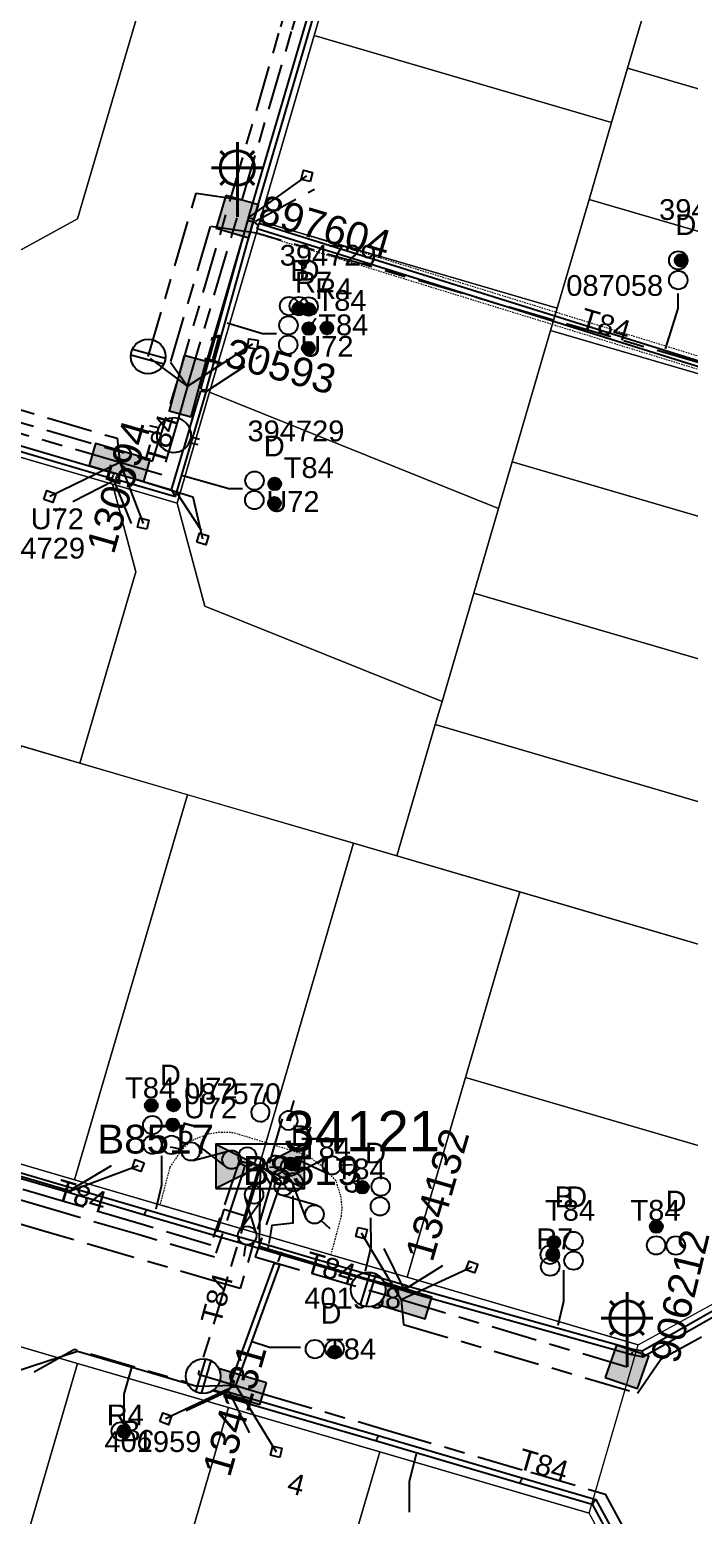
# Model space of a CAD drawing. Header units: metres. Extents: x 302050 to 303650, y 6239465 to 6240758.
# Drawn here: x 302269.6 to 302326.7, y 6239969.4 to 6240098.1 of the extents above; entities that cross this region are included whole.
import ezdxf
from ezdxf.enums import TextEntityAlignment as Align

# ---------------------------------------------------------------- set-up
doc = ezdxf.new("R2010")
doc.units = ezdxf.units.M
for name, pattern in [('Cable Exist UG', [8.2, 4, -1.2, 1.8, -1.2]), ('HIDDEN', [0.375, 0.25, -0.125]), ('HIDDEN2', [0.1875, 0.125, -0.0625])]:
    doc.linetypes.add(name, pattern=pattern)
doc.layers.get('0').update_dxf_attribs({"color": 6})
for name, color, linetype, lineweight in [('Cadastre Land Parcels_SP_EXT', 9, 'Continuous', 5), ('Cadastre Other Property_SP_EXT', 9, 'HIDDEN', 5), ('Cadastre Roads_SP_EXT', 9, 'Continuous', 5)]:
    doc.layers.add(name, color=color, linetype=linetype, lineweight=lineweight)
for name, color, linetype in [('Duct_SP_EXT', 7, 'Continuous'), ('Equip_HV_EXT', 7, 'Continuous'), ('Equip_LV_EXT', 7, 'Continuous'), ('Equip_SP_SL_EXT', 7, 'Continuous'), ('Mains_HV_EXT', 7, 'Continuous'), ('Mains_LV_EXT', 7, 'Continuous'), ('Mains_LV_SL_EXT', 7, 'Continuous'), ('Services_SP_EXT', 7, 'Continuous'), ('Sub_SP_EXT', 7, 'Continuous'), ('SupportsUG_SP_LV_EXT', 7, 'Continuous'), ('SupportsUG_SP_LV_SL_EXT', 7, 'Continuous'), ('Trench_SP_EXT', 7, 'Continuous')]:
    doc.layers.add(name, color=color, linetype=linetype)
doc.styles.add('COLUMN_LABEL', font='arial.ttf')
doc.styles.add('iecARIAL', font='arial.ttf', dxfattribs={"height": 2})
doc.styles.add('POLE_LABEL', font='arial.ttf')
doc.styles.get("Standard").update_dxf_attribs({"font": 'arial.ttf'})
doc.styles.add('SWITCH_LABEL', font='arial.ttf', dxfattribs={"height": 2.5})
doc.linetypes.add('Cable E UG', pattern='A,6,-0.5,["E",Standard,S=1.7,R=0,X=0.5,Y=-1],-2.9', length=9.4)

# ---------------------------------------------------------------- blocks, each defined once
blk = doc.blocks.new('SUB_PADMOUNT_EXT')
for points in [[(0, 0), (-3.84, 1.92), (-3.84, -1.92)], [(0, 0), (3.84, 1.92), (3.84, -1.92)]]:
    blk.add_hatch(color=256).paths.add_polyline_path(points)
for p, q in [((3.84, 1.92), (-3.84, -1.92)), ((-3.84, 1.92), (3.84, -1.92))]:
    blk.add_line(p, q)
blk.add_lwpolyline([(-3.84, -1.92), (3.84, -1.92), (3.84, 1.92), (-3.84, 1.92)], close=True)
for tag, height, flags, p in [('ASSET_NUM', 3.5, 8, (2, 2)), ('STREET_CODE', 0.2, 9, (1.5, 0)), ('CONSTRUCTED_VOLTAGE', 0.2, 9, (1.5, -0.2)), ('OPERATING_VOLTAGE', 0.2, 9, (1.5, -0.6)), ('ORIENTATION', 0.2, 9, (1.5, -0.8)), ('OWNED_BY', 0.2, 9, (1.5, -1)), ('OPERATED_BY', 0.2, 9, (1.5, -1.2)), ('NO_PHASES', 0.2, 9, (1.5, -0.4)), ('SECONDARY_VOLTAGE', 0.2, 9, (1.5, -1.6)), ('STATE', 0.2, 9, (1.5, -1.8)), ('SUBSTATION_TYPE', 0.2, 9, (1.5, -2.2)), ('MAINTAINED_BY', 0.2, 9, (1.5, -1.4)), ('PARENT', 0.2, 9, (1.5, -2)), ('USAGE', 0.2, 9, (1.5, -2.4)), ('LEGEND', 0.2, 9, (1.5, -2.6)), ('STREETNAME', 0.2, 9, (1.5, -3)), ('SUBURB', 0.2, 9, (1.5, -3.2)), ('Z', 0.2, 1, (1.5, -3.6)), ('LOCATION', 0.2, 9, (1.5, -2.8)), ('NOTES', 0.2, 9, (1.5, -3.4))]:
    blk.add_attdef(tag, text='', height=height, dxfattribs=dict(flags=flags)).set_placement(p, align=Align.MIDDLE_LEFT)
blk = doc.blocks.new('COLUMN_EXT')
blk.add_hatch(color=256).paths.add_polyline_path([(-1.49, 1.48), (-1.49, -1.49), (1.48, -1.49), (1.48, 1.48)])
blk.add_lwpolyline([(-1.49, -1.49), (1.48, -1.49), (1.48, 1.48), (-1.49, 1.48)], close=True)
for tag, height, style, flags, p in [('ASSET_NUM', 2.5, 'COLUMN_LABEL', 8, (2, 2)), ('STRUCTURE_PLANT_NUMBER', 0.2, 'POLE_LABEL', 9, (1.81, 0.03)), ('STREET_CODE', 0.2, 'COLUMN_LABEL', 9, (1.81, -0.2))]:
    blk.add_attdef(tag, text='', height=height, dxfattribs=dict(style=style, flags=flags)).set_placement(p, align=Align.MIDDLE_LEFT)
at = {"flags": 9}
for tag, p in [('COLUMN_TYPE', (1.81, -0.4)), ('OWNED_BY', (1.81, -0.6)), ('STATE', (1.81, -0.8)), ('USAGE', (1.81, -1)), ('LEGEND', (1.81, -1.2)), ('STREETNAME', (1.81, -1.6)), ('SUBURB', (1.81, -1.8)), ('LOCATION', (1.81, -1.4)), ('NOTES', (1.81, -2))]:
    blk.add_attdef(tag, text='', height=0.2, dxfattribs=at).set_placement(p, align=Align.MIDDLE_LEFT)
at = {"flags": 1}
blk.add_attdef('Z', (1.81, -2.35), '', height=0.2, dxfattribs=at)
blk = doc.blocks.new('PILLAR_EXT')
blk.add_hatch(color=256).paths.add_polyline_path([(-2.475, 0.99), (-2.475, -0.99), (2.475, -0.99), (2.475, 0.99)])
blk.add_lwpolyline([(-2.475, -0.99), (2.475, -0.99), (2.475, 0.99), (-2.475, 0.99)], close=True)
at = {"style": 'iecARIAL', "flags": 8}
blk.add_attdef('ASSET_NUM', (1.5, 3.5), '', height=2.5, dxfattribs=at)
for tag, p, flags in [('OWNED_BY', (0, -0.2), 9), ('STATE', (0, -0.4), 9), ('SUPPORT_TYPE', (0, -0.6), 9), ('USAGE', (0, -0.8), 9), ('LEGEND', (0, -1), 9), ('LOCATION', (0, -1.2), 9), ('NOTES', (0, -1.4), 9), ('STREETNAME', (0, -1.8), 9), ('SUBURB', (0, -2), 1), ('PARENT', (0, -1.6), 9)]:
    blk.add_attdef(tag, p, '', height=0.2, dxfattribs=dict(flags=flags))
blk = doc.blocks.new('DUCT_EXT')
blk.add_circle((0, 0.8), 0.8)
at = {"flags": 1}
blk.add_attdef('Z', (0, 0), '', height=0.2, dxfattribs=at)
at = {"flags": 9}
for tag, p in [('DUCT_CODE', (0, 0)), ('XSECT_TYPE', (0, -0.2)), ('STATE', (0, -0.6)), ('FB_REFERENCE', (0, -0.4)), ('NOTES', (0, -0.8))]:
    blk.add_attdef(tag, text='', height=0.2, dxfattribs=at).set_placement(p, align=Align.MIDDLE_LEFT)
blk = doc.blocks.new('SL_LANTERN_EXT')
at = {"lineweight": 40}
for p, q in [((0, 1.97), (0, 6.47)), ((-1.46, 5.68), (-1.06, 5.28)), ((1.46, 5.68), (1.06, 5.28)), ((-2.25, 4.22), (2.25, 4.22)), ((-1.46, 2.76), (-1.06, 3.16)), ((0, 0), (0, 2.72)), ((1.46, 2.76), (1.06, 3.16))]:
    blk.add_line(p, q, dxfattribs=at)
blk.add_circle((0, 4.22), 1.5, dxfattribs=at)
at = {"style": 'iecARIAL', "flags": 9}
blk.add_attdef('ASSET_NUM', (1.5, 1.5), '', height=2.5, dxfattribs=at)
for tag, p, height, flags in [('CONSTRUCTED_VOLTAGE', (0.98, -0.65), 0.2, 9), ('CONTROL_TYPE', (0.98, -0.85), 0.2, 9), ('LANTERN_PURPOSE', (0.98, -1.05), 0.2, 9), ('LANTERN_TYPE', (0.98, -1.25), 0.2, 9), ('NO_PHASES', (0.98, -1.45), 0.2, 9), ('LNUMBER', (2.18, -3.25), 2.5, 8), ('OPERATING_VOLTAGE', (0.98, -1.65), 0.2, 9), ('ORIENTATION', (0.98, -1.85), 0.2, 9), ('OWNED_BY', (0.98, -2.05), 0.2, 9), ('STATE', (0.98, -2.25), 0.2, 9), ('USAGE', (0.98, -2.45), 0.2, 9), ('CEXIST', (0.98, -2.65), 0.2, 9), ('CNEW', (0.98, -2.85), 0.2, 9), ('CNUMBER', (0.98, -3.05), 0.2, 9), ('CREMOVE', (0.98, -3.25), 0.2, 9), ('CREPLACE', (0.98, -3.45), 0.2, 9), ('LKINGHEIGHT', (0.98, -3.65), 0.2, 9), ('LBRACKET', (0.98, -3.85), 0.2, 9), ('LBRACKETVOCAB', (0.98, -4.05), 0.2, 9), ('LCATEGORY', (0.98, -4.25), 0.2, 9), ('LCHARGE1', (0.98, -4.45), 0.2, 9), ('LCHARGE1PERCENT', (0.98, -4.65), 0.2, 9), ('LCHARGE2', (0.98, -4.85), 0.2, 9), ('LCHARGE2PERCENT', (0.98, -5.05), 0.2, 9), ('LCHARGE3', (0.98, -5.25), 0.2, 9), ('LCHARGE3PERCENT', (0.98, -5.45), 0.2, 9), ('LEXIST', (0.98, -5.65), 0.2, 9), ('LLAMP', (0.98, -5.85), 0.2, 9), ('LLAMPVOCAB', (0.98, -6.05), 0.2, 9), ('LMAST', (0.98, -6.25), 0.2, 9), ('LMASTVOCAB', (0.98, -6.45), 0.2, 9), ('LNEW', (0.98, -6.65), 0.2, 9), ('LANTNUMBER', (0.98, -6.85), 0.2, 9), ('LOUTREACH', (0.98, -7.25), 0.2, 9), ('LOUTREACHVOCAB', (0.98, -7.45), 0.2, 9), ('LRATECODE', (0.98, -7.65), 0.2, 9), ('LREMOVE', (0.98, -7.85), 0.2, 9), ('LREPLACE', (0.98, -8.05), 0.2, 9), ('LTYPE', (0.98, -8.25), 0.2, 9), ('LTYPEVOCAB', (0.98, -8.45), 0.2, 9), ('LEGEND', (0.98, -8.65), 0.2, 9), ('LOCATION', (0.98, -8.85), 0.2, 9), ('NOTES', (0.98, -9.05), 0.2, 9), ('STREETNAME', (0.98, -9.25), 0.2, 9), ('SUBURB', (0.98, -9.45), 0.2, 1)]:
    blk.add_attdef(tag, p, '', height=height, dxfattribs=dict(flags=flags))
blk = doc.blocks.new('CCP_EXT')
at = {"flags": 9}
for tag, p in [('STATE', (0, -1.8)), ('LEGEND', (0, -1.4)), ('LIFE_SUPPORT', (0, -1.6)), ('NOTES', (0, -2))]:
    blk.add_attdef(tag, text='', height=0.2, dxfattribs=at).set_placement(p, align=Align.MIDDLE_LEFT)
blk.add_wipeout([(0, 0.57), (0.57, 0), (0, -0.57), (-0.57, 0)])
blk.add_lwpolyline([(-0.57, 0), (0, 0.57), (0.57, 0), (0, -0.57), (-0.57, 0)])
at = {"flags": 1}
blk.add_attdef('Z', (0, 0), '', height=0.2, dxfattribs=at)
at = {"flags": 9}
for tag, p in [('CCP_TYPE', (0, 0)), ('CONSTRUCTED_VOLTAGE', (0, -0.2)), ('OPERATING_VOLTAGE', (0, -0.6)), ('ORIENTATION', (0, -0.8)), ('OWNED_BY', (0, -1)), ('NO_PHASES', (0, -0.4)), ('USAGE', (0, -1.2))]:
    blk.add_attdef(tag, text='', height=0.2, dxfattribs=at).set_placement(p, align=Align.MIDDLE_LEFT)
blk = doc.blocks.new('LV_UG_LINKS_CLOSED_EXT')
blk.add_wipeout([(-1.06, 1.06), (-1.18, 0.92), (-1.29, 0.76), (-1.37, 0.59), (-1.43, 0.42), (-1.48, 0.23), (-1.49, 0.05), (-1.49, -0.14), (-1.46, -0.33), (-1.41, -0.51), (-1.33, -0.68), (-1.24, -0.84), (-1.12, -0.99), (-0.99, -1.12), (-0.84, -1.24), (-0.68, -1.33), (-0.51, -1.41), (-0.33, -1.46), (-0.14, -1.49), (0.05, -1.49), (0.23, -1.48), (0.42, -1.43), (0.59, -1.37), (0.76, -1.29), (0.92, -1.18), (1.06, -1.06), (1.18, -0.92), (1.29, -0.76), (1.37, -0.59), (1.43, -0.42), (1.48, -0.23), (1.49, -0.05), (1.49, 0.14), (1.46, 0.33), (1.41, 0.51), (1.33, 0.68), (1.24, 0.84), (1.12, 0.99), (0.99, 1.12), (0.84, 1.24), (0.68, 1.33), (0.51, 1.41), (0.33, 1.46), (0.14, 1.49), (-0.05, 1.49), (-0.23, 1.48), (-0.42, 1.43), (-0.59, 1.37), (-0.76, 1.29), (-0.92, 1.18)])
for p, q in [((-0.25, -1.48), (-0.25, 1.48)), ((0.25, -1.48), (0.25, 1.48))]:
    blk.add_line(p, q)
blk.add_circle((0, 0), 1.5)
at = {"flags": 9}
for tag, p in [('ACTUAL_STATUS', (0, 0)), ('CONSTRUCTED_VOLTAGE', (0, -0.2)), ('OPERATING_VOLTAGE', (0, -0.6)), ('ORIENTATION', (0, -0.8)), ('STATE', (0, -1)), ('SWITCH_TYPE', (0, -1.2)), ('NO_PHASES', (0, -0.4)), ('USAGE', (0, -1.4)), ('NOTES', (0, -1.6))]:
    blk.add_attdef(tag, text='', height=0.2, dxfattribs=at).set_placement(p, align=Align.MIDDLE_LEFT)
at = {"flags": 1}
blk.add_attdef('Z', (0, 0), '', height=0.2, dxfattribs=at)
blk = doc.blocks.new('LV_UG_LINKS_OPEN_EXT')
for p, q in [((-0.25, 1.47), (-0.25, 2.22)), ((0.25, 1.47), (0.25, 2.22)), ((-0.25, -1.47), (-0.25, -2.22)), ((0.25, -1.47), (0.25, -2.22))]:
    blk.add_line(p, q)
at = {"flags": 9}
for tag, p in [('ACTUAL_STATUS', (0, 0)), ('CONSTRUCTED_VOLTAGE', (0, -0.2)), ('OPERATING_VOLTAGE', (0, -0.6)), ('ORIENTATION', (0, -0.8)), ('STATE', (0, -1)), ('SWITCH_TYPE', (0, -1.2)), ('NO_PHASES', (0, -0.4)), ('USAGE', (0, -1.4)), ('NOTES', (0, -1.6))]:
    blk.add_attdef(tag, text='', height=0.2, dxfattribs=at).set_placement(p, align=Align.MIDDLE_LEFT)
at = {"flags": 1}
blk.add_attdef('Z', (0, 0), '', height=0.2, dxfattribs=at)
blk.add_wipeout([(-0.25, 1.47), (-0.43, 1.43), (-0.61, 1.36), (-0.77, 1.28), (-0.93, 1.17), (-1.07, 1.05), (-1.19, 0.9), (-1.29, 0.75), (-1.38, 0.58), (-1.44, 0.4), (-1.48, 0.22), (-1.49, 0.03), (-1.49, -0.16), (-1.45, -0.34), (-1.4, -0.52), (-1.32, -0.69), (-1.23, -0.85), (-1.11, -1), (-0.98, -1.13), (-0.83, -1.24), (-0.66, -1.34), (-0.49, -1.41), (-0.31, -1.46), (-0.13, -1.49), (0.06, -1.49), (0.25, -1.47), (0.43, -1.43), (0.61, -1.36), (0.77, -1.28), (0.93, -1.17), (1.07, -1.05), (1.19, -0.9), (1.29, -0.75), (1.38, -0.58), (1.44, -0.4), (1.48, -0.22), (1.49, -0.03), (1.49, 0.16), (1.45, 0.34), (1.4, 0.52), (1.32, 0.69), (1.23, 0.85), (1.11, 1), (0.98, 1.13), (0.83, 1.24), (0.66, 1.34), (0.49, 1.41), (0.31, 1.46), (0.13, 1.49), (-0.06, 1.49)])
blk.add_lwpolyline([(0, -1.49, 1), (0, 1.49, 1)], format="xyb", close=True)
blk = doc.blocks.new('LV_UG_DFUSE_CLOSED_EXT')
for points in [[(1, 0), (0, 0)], [(5.04, 0.73), (2.16, -0.72)], [(5.05, -0.71), (2.16, 0.72)], [(6.2, 0.01), (7.2, 0.01)]]:
    blk.add_lwpolyline(points)
for centre in [(1.8, 0), (5.4, 0.01)]:
    blk.add_circle(centre, 0.8)
at = {"flags": 9}
for tag, p in [('ACTUAL_STATUS', (0, 0)), ('CONSTRUCTED_VOLTAGE', (0, -0.2)), ('OPERATING_VOLTAGE', (0, -0.6)), ('ORIENTATION', (0, -0.8)), ('STATE', (0, -1)), ('SWITCH_TYPE', (0, -1.2)), ('NO_PHASES', (0, -0.4)), ('USAGE', (0, -1.4)), ('NOTES', (0, -1.6))]:
    blk.add_attdef(tag, text='', height=0.2, dxfattribs=at).set_placement(p, align=Align.MIDDLE_LEFT)
at = {"flags": 1}
blk.add_attdef('Z', (0, 0), '', height=0.2, dxfattribs=at)
blk = doc.blocks.new('SWG_HOLEC_SU_EXT')
blk.add_line((1.8, -2), (5.8, -2))
for points in [[(1, 0), (0, 0)], [(6.6, 0), (7.6, 0)]]:
    blk.add_lwpolyline(points)
for points in [[(1.8, -0.8, 1), (1.8, 0.8, 1)], [(5.8, -0.8, 1), (5.8, 0.8, 1)]]:
    blk.add_lwpolyline(points, format="xyb", close=True)
at = {"style": 'SWITCH_LABEL', "flags": 8}
blk.add_attdef('ASSET_NUM', text='', height=2.5, rotation=179.9544, dxfattribs=at).set_placement((-2.4, 0), align=Align.MIDDLE_LEFT)
at = {"flags": 1}
blk.add_attdef('Z', (0, 0), '', height=0.2, dxfattribs=at)
at = {"flags": 9}
for tag, p in [('ACTUAL_STATUS', (0, -0.4)), ('CONSTRUCTED_VOLTAGE', (0, -0.6)), ('OPERATING_VOLTAGE', (0, -1)), ('ORIENTATION', (0, -1.2)), ('NO_PHASES', (0, -0.8)), ('OWNED_BY', (0, -1.4)), ('STATE', (0, -1.8)), ('SWITCH_TYPE', (0, -2)), ('STREETNAME', (0, -2.6)), ('PARENT', (0, -1.6)), ('USAGE', (0, -2.2)), ('LOCATION', (0, -2.4)), ('SUBURB', (0, -2.8)), ('NOTES', (0, -3))]:
    blk.add_attdef(tag, text='', height=0.2, dxfattribs=at).set_placement(p, align=Align.MIDDLE_LEFT)
at = {"style": 'SWITCH_LABEL', "flags": 9}
blk.add_attdef('STREET_CODE', text='', height=0.2, dxfattribs=at).set_placement((0, -0.2), align=Align.MIDDLE_LEFT)
blk = doc.blocks.new('CABLE_LARGE_EXT')
h = blk.add_hatch(color=256)
edge = h.paths.add_edge_path()
edge.add_arc((0, 0.55), 0.55, 0, 360)
blk.add_circle((0, 0.55), 0.55)
at = {"flags": 1}
blk.add_attdef('Z', (0, 0), '', height=0.2, dxfattribs=at)
at = {"flags": 9}
for tag, p in [('COND_CODE', (0, 0)), ('STATE', (0, -0.4)), ('XSECT_SIZE', (0, -0.6)), ('FB_REFERENCE', (0, -0.2)), ('NOTES', (0, -0.8))]:
    blk.add_attdef(tag, text='', height=0.2, dxfattribs=at).set_placement(p, align=Align.MIDDLE_LEFT)

msp = doc.modelspace()

# ---------------------------------------------------------------- linework, layer by layer
at = {"layer": 'Cadastre Land Parcels_SP_EXT', "linetype": 'Continuous'}
for points in [[(302321.34, 6240094.75), (302324.67, 6240106.13), (302298.9, 6240113.67), (302294.19, 6240097.58), (302319.96, 6240090.04), (302321.34, 6240094.75)], [(302273.7, 6240081.68), (302280.41, 6240104.6), (302263.72, 6240109.49), (302255.33, 6240080.81), (302266.26, 6240077.61), (302273.7, 6240081.68)], [(302361.19, 6240095.44), (302330.35, 6240104.47), (302324.67, 6240106.13), (302321.34, 6240094.75), (302357.75, 6240084.1), (302361.19, 6240095.44)], [(302318.01, 6240083.37), (302319.96, 6240090.04), (302294.19, 6240097.58), (302289.48, 6240081.49), (302315.25, 6240073.95), (302318.01, 6240083.37)], [(302357.75, 6240084.1), (302321.34, 6240094.75), (302319.96, 6240090.04), (302318.01, 6240083.37), (302354.42, 6240072.72), (302357.75, 6240084.1)], [(302354.42, 6240072.72), (302318.01, 6240083.37), (302315.25, 6240073.95), (302314.67, 6240072), (302351.1, 6240061.34), (302354.42, 6240072.72)], [(302311.34, 6240060.62), (302314.67, 6240072), (302315.25, 6240073.95), (302289.48, 6240081.49), (302285.14, 6240066.66), (302310.17, 6240056.6), (302311.34, 6240060.62)], [(302351.1, 6240061.34), (302314.67, 6240072), (302311.34, 6240060.62), (302347.77, 6240049.96), (302351.1, 6240061.34)], [(302308.01, 6240049.24), (302310.17, 6240056.6), (302285.14, 6240066.66), (302282.33, 6240057.06), (302284.72, 6240048.13), (302305.27, 6240039.86), (302308.01, 6240049.24)], [(302278.75, 6240051.09), (302276.72, 6240058.7), (302262.09, 6240062.98), (302255.36, 6240039.95), (302273.9, 6240034.52), (302278.75, 6240051.09)], [(302347.77, 6240049.96), (302311.34, 6240060.62), (302310.17, 6240056.6), (302308.01, 6240049.24), (302344.45, 6240038.58), (302347.77, 6240049.96)], [(302304.68, 6240037.86), (302305.27, 6240039.86), (302284.72, 6240048.13), (302282.33, 6240057.06), (302276.72, 6240058.7), (302278.75, 6240051.09), (302273.9, 6240034.52), (302301.36, 6240026.48), (302304.68, 6240037.86)], [(302344.45, 6240038.58), (302308.01, 6240049.24), (302305.27, 6240039.86), (302304.68, 6240037.86), (302341.12, 6240027.2), (302344.45, 6240038.58)], [(302341.12, 6240027.2), (302304.68, 6240037.86), (302301.36, 6240026.48), (302337.79, 6240015.82), (302341.12, 6240027.2)], [(302283.21, 6240031.79), (302273.9, 6240034.52), (302268.81, 6240036.01), (302259.05, 6240002.63), (302273.45, 6239998.42), (302283.21, 6240031.79)], [(302297.6, 6240027.58), (302283.21, 6240031.79), (302273.45, 6239998.42), (302287.84, 6239994.21), (302297.6, 6240027.58)], [(302307.3, 6240007.3), (302312, 6240023.37), (302301.36, 6240026.48), (302297.6, 6240027.58), (302287.84, 6239994.21), (302302.24, 6239989.99), (302307.3, 6240007.3)], [(302337.79, 6240015.82), (302312, 6240023.37), (302307.3, 6240007.3), (302333.09, 6239999.75), (302337.79, 6240015.82)], [(302329.71, 6239988.2), (302333.09, 6239999.75), (302307.3, 6240007.3), (302302.24, 6239989.99), (302322.27, 6239984.13), (302329.71, 6239988.2)], [(302273.69, 6239982.52), (302260.61, 6239986.35), (302251.34, 6239954.65), (302264.43, 6239950.83), (302273.69, 6239982.52)], [(302286.78, 6239978.69), (302273.69, 6239982.52), (302264.43, 6239950.83), (302277.51, 6239947), (302286.78, 6239978.69)], [(302294.59, 6239956.82), (302299.87, 6239974.86), (302286.78, 6239978.69), (302277.51, 6239947), (302290.6, 6239943.17), (302294.59, 6239956.82)], [(302322.08, 6239962.1), (302318.01, 6239969.55), (302299.87, 6239974.86), (302294.59, 6239956.82), (302318.49, 6239949.82), (302322.08, 6239962.1)]]:
    msp.add_lwpolyline(points, close=True, dxfattribs=at)
at = {"layer": 'Cadastre Other Property_SP_EXT', "linetype": 'HIDDEN2'}
msp.add_lwpolyline([(302295.65, 6239991.93), (302296.55, 6239995.27), (302296.63, 6239995.99), (302296.5, 6239997.06), (302296.07, 6239998.35), (302295.13, 6239999.38), (302293.63, 6240000.53), (302287.17, 6240002.5), (302286.01, 6240002.54), (302284.99, 6240002.37), (302283.57, 6240001.82), (302282.63, 6240000.92), (302281.69, 6239999.5), (302280.83, 6239996.29), (302295.65, 6239991.93)], close=True, dxfattribs=at)
at = {"layer": 'Cadastre Roads_SP_EXT', "linetype": 'Continuous'}
msp.add_lwpolyline([(302280.41, 6240104.6), (302273.7, 6240081.68), (302266.26, 6240077.61)], dxfattribs=at)
at = {"layer": 'Duct_SP_EXT'}
for p, q in [((302288.46, 6240081.55), (302288.69, 6240081.48)), ((302288.52, 6240081.78), (302288.75, 6240081.71)), ((302288.92, 6240081.42), (302288.69, 6240081.48)), ((302288.98, 6240081.64), (302288.75, 6240081.71)), ((302289.25, 6240080.81), (302289.32, 6240081.04)), ((302289.39, 6240081.27), (302289.32, 6240081.04)), ((302284.37, 6240066.93), (302284.6, 6240066.87)), ((302284.39, 6240066.79), (302284.62, 6240066.72)), ((302284.83, 6240066.8), (302284.6, 6240066.87)), ((302284.85, 6240066.66), (302284.62, 6240066.72)), ((302262.35, 6240063.41), (302276.71, 6240059.19)), ((302262.48, 6240063.87), (302276.84, 6240059.65)), ((302276.71, 6240059.19), (302276.78, 6240059.42)), ((302276.84, 6240059.65), (302276.78, 6240059.42)), ((302277.03, 6240059.14), (302277.1, 6240059.37)), ((302277.03, 6240059.14), (302282.17, 6240057.62)), ((302277.17, 6240059.6), (302277.1, 6240059.37)), ((302277.17, 6240059.6), (302281.84, 6240058.21)), ((302281.84, 6240058.21), (302282, 6240057.91)), ((302282.17, 6240057.62), (302282, 6240057.91)), ((302265.35, 6240000.04), (302273.22, 6239997.74)), ((302265.21, 6239999.58), (302273.09, 6239997.28)), ((302273.09, 6239997.28), (302273.16, 6239997.51)), ((302273.09, 6239997.28), (302273.16, 6239997.51)), ((302273.09, 6239997.28), (302279.51, 6239995.4)), ((302273.22, 6239997.74), (302273.16, 6239997.51)), ((302273.22, 6239997.74), (302273.16, 6239997.51)), ((302273.22, 6239997.74), (302279.64, 6239995.86)), ((302279.51, 6239995.4), (302279.58, 6239995.63)), ((302279.51, 6239995.4), (302287.6, 6239993.03)), ((302279.64, 6239995.86), (302279.58, 6239995.63)), ((302279.64, 6239995.86), (302287.73, 6239993.49)), ((302287.73, 6239993.49), (302287.67, 6239993.26)), ((302287.73, 6239993.49), (302290.26, 6239992.75)), ((302287.6, 6239993.03), (302287.67, 6239993.26)), ((302287.6, 6239993.03), (302290.12, 6239992.29)), ((302290.12, 6239992.29), (302290.19, 6239992.52)), ((302290.12, 6239992.29), (302290.19, 6239992.52)), ((302290.12, 6239992.29), (302294.24, 6239991.08)), ((302290.26, 6239992.75), (302290.19, 6239992.52)), ((302290.26, 6239992.75), (302290.19, 6239992.52)), ((302290.26, 6239992.75), (302294.37, 6239991.54)), ((302291.19, 6239991.06), (302287.32, 6239980.43)), ((302290.74, 6239991.22), (302290.96, 6239991.14)), ((302291.19, 6239991.06), (302290.96, 6239991.14)), ((302294.24, 6239991.08), (302294.31, 6239991.31)), ((302294.37, 6239991.54), (302294.31, 6239991.31)), ((302301.98, 6239988.82), (302302.05, 6239989.05)), ((302301.98, 6239988.82), (302302.22, 6239988.75)), ((302302.12, 6239989.28), (302302.05, 6239989.05)), ((302302.12, 6239989.28), (302302.35, 6239989.21)), ((302302.22, 6239988.75), (302302.29, 6239988.98)), ((302302.22, 6239988.75), (302302.29, 6239988.98)), ((302302.22, 6239988.75), (302321.7, 6239983.28)), ((302302.35, 6239989.21), (302302.29, 6239988.98)), ((302302.35, 6239989.21), (302302.29, 6239988.98)), ((302302.35, 6239989.21), (302321.83, 6239983.74)), ((302322.59, 6239983.6), (302330.43, 6239988.05)), ((302322.67, 6239983.09), (302330.67, 6239987.64)), ((302321.7, 6239983.28), (302321.77, 6239983.51)), ((302321.72, 6239983.28), (302321.77, 6239983.51)), ((302321.72, 6239983.28), (302322.67, 6239983.09)), ((302321.81, 6239983.75), (302321.77, 6239983.51)), ((302321.83, 6239983.74), (302321.77, 6239983.51)), ((302321.81, 6239983.75), (302322.59, 6239983.6)), ((302322.59, 6239983.6), (302322.63, 6239983.34)), ((302322.67, 6239983.09), (302322.63, 6239983.34)), ((302299.59, 6239975.8), (302299.66, 6239976.03)), ((302299.59, 6239975.8), (302312.04, 6239972.15)), ((302299.73, 6239976.26), (302299.66, 6239976.03)), ((302299.73, 6239976.26), (302312.18, 6239972.61)), ((302312.04, 6239972.15), (302312.11, 6239972.38)), ((302312.04, 6239972.15), (302318.27, 6239970.31)), ((302312.18, 6239972.61), (302312.11, 6239972.38)), ((302312.18, 6239972.61), (302318.59, 6239970.72)), ((302318.27, 6239970.31), (302318.43, 6239970.51)), ((302318.27, 6239970.31), (302322.44, 6239962.63)), ((302318.59, 6239970.72), (302318.43, 6239970.51)), ((302318.59, 6239970.72), (302322.92, 6239962.75))]:
    msp.add_line(p, q, dxfattribs=at)
for points in [[(302325.69, 6240075.22), (302325.69, 6240073.91), (302324.59, 6240070.41)], [(302290.93, 6240071.73), (302289.73, 6240071.73), (302286.66, 6240072.63)], [(302294.34, 6240073.06), (302294, 6240072.55)], [(302287.99, 6240058.28), (302286.79, 6240058.28), (302282.81, 6240059.42)], [(302280.96, 6240000.5), (302280.98, 6239997.97), (302280.48, 6239995.87)], [(302292.36, 6239997.03), (302292.36, 6239994.66), (302290.54, 6239994.47), (302290.26, 6239992.91)], [(302299.08, 6239995.13), (302299.1, 6239992.6), (302298.61, 6239990.5)], [(302315.79, 6239990.59), (302315.79, 6239987.89), (302315.29, 6239985.79)], [(302293.02, 6239983.9), (302290.34, 6239983.9), (302288.82, 6239984.39)], [(302277.73, 6239977.41), (302277.73, 6239979.84), (302278.4, 6239982.15)], [(302302.44, 6239969.64), (302302.44, 6239972.31), (302303.07, 6239974.69)]]:
    msp.add_lwpolyline(points, dxfattribs=at)
at = {"layer": 'Mains_LV_SL_EXT', "linetype": 'Cable Exist UG'}
for points in [[(302277.35, 6240060.57), (302262.65, 6240064.85)], [(302301.74, 6239988.04), (302321.29, 6239982.22)]]:
    msp.add_lwpolyline(points, dxfattribs=at)
at = {"layer": 'Trench_SP_EXT', "linetype": 'Cable Exist UG'}
for points in [[(302289.38, 6240081.1), (302288.98, 6240081.46)], [(302273.21, 6239997.62), (302277.13, 6239999.94)], [(302288.16, 6239995.31), (302286.38, 6239995.86), (302285.76, 6239993.92)], [(302291.07, 6239991.31), (302291.38, 6239992.17)], [(302302.03, 6239988.9), (302300.02, 6239992.93)], [(302301.95, 6239988.9), (302305.79, 6239991.28)], [(302286.52, 6239979.88), (302273.43, 6239983.71), (302269.61, 6239981.58)], [(302287.16, 6239980.69), (302286.73, 6239980.09)], [(302286.81, 6239980.09), (302288.74, 6239976.17)]]:
    msp.add_lwpolyline(points, dxfattribs=at)

# ---------------------------------------------------------------- block references
at = {"layer": 'Duct_SP_EXT'}
for name, p, rotation in [('DUCT_EXT', (302326.53, 6240078.08), 89.92000011622959), ('CABLE_LARGE_EXT', (302326.53, 6240078.08), 90.0000000000002), ('DUCT_EXT', (302326.53, 6240076.37), 89.92000011622959), ('CABLE_LARGE_EXT', (302280.64, 6240004.86), 89.88756997851699), ('CABLE_LARGE_EXT', (302282.56, 6240004.89), 89.88756997851699), ('DUCT_EXT', (302280.98, 6240003.16), 89.92919193085177), ('CABLE_LARGE_EXT', (302282.5, 6240003.19), 89.88756997851699), ('DUCT_EXT', (302280.98, 6240001.46), 89.92919193085177), ('DUCT_EXT', (302282.64, 6240001.45), 89.92919193085177), ('CABLE_LARGE_EXT', (302292.82, 6239999.75), 86.54566883799055), ('DUCT_EXT', (302293.2, 6239998.17), 86.57841542616907), ('DUCT_EXT', (302300.76, 6239997.84), 89.92919193085177), ('CABLE_LARGE_EXT', (302298.92, 6239997.78), 89.88756997851699), ('DUCT_EXT', (302300.69, 6239996.12), 89.92919193085177), ('CABLE_LARGE_EXT', (302323.83, 6239993.82), 0.1706994864804443), ('CABLE_LARGE_EXT', (302315.51, 6239993), 89.88756997851699), ('DUCT_EXT', (302317.45, 6239993.12), 89.92919193085177), ('DUCT_EXT', (302323.81, 6239991.94), 0.2123217188264166), ('DUCT_EXT', (302325.52, 6239991.93), 0.2123217188264166), ('DUCT_EXT', (302315.41, 6239991.93), 90.20609903426525), ('CABLE_LARGE_EXT', (302315.41, 6239991.93), 90.34515112356576), ('DUCT_EXT', (302317.46, 6239991.42), 89.92919193085177), ('DUCT_EXT', (302315.44, 6239990.91), 90.20609903426525), ('DUCT_EXT', (302278.25, 6239976.61), 89.23948123024701), ('CABLE_LARGE_EXT', (302278.25, 6239976.61), 88.9087837613995)]:
    msp.add_blockref(name, p, dxfattribs=dict(at, rotation=rotation))
for name, p in [('DUCT_EXT', (302292.02, 6240073.32)), ('DUCT_EXT', (302292.87, 6240073.32)), ('CABLE_LARGE_EXT', (302292.86, 6240073.35)), ('DUCT_EXT', (302293.71, 6240073.29)), ('DUCT_EXT', (302291.97, 6240071.65)), ('CABLE_LARGE_EXT', (302293.72, 6240073.3)), ('CABLE_LARGE_EXT', (302293.72, 6240071.62)), ('CABLE_LARGE_EXT', (302295.3, 6240071.68)), ('DUCT_EXT', (302291.95, 6240069.97)), ('CABLE_LARGE_EXT', (302293.69, 6240069.94)), ('DUCT_EXT', (302289.03, 6240058.2)), ('CABLE_LARGE_EXT', (302290.78, 6240058.17)), ('DUCT_EXT', (302289.01, 6240056.52)), ('CABLE_LARGE_EXT', (302290.75, 6240056.49)), ('DUCT_EXT', (302294.26, 6239982.95)), ('DUCT_EXT', (302295.96, 6239982.96)), ('CABLE_LARGE_EXT', (302295.96, 6239982.96))]:
    msp.add_blockref(name, p, dxfattribs=at)
at = {"layer": 'Equip_HV_EXT'}
ref = msp.add_blockref('SWG_HOLEC_SU_EXT', (302290.4, 6239997.98), dxfattribs=dict(at, rotation=74.29140787234068))
ref.add_attrib('ASSET_NUM', 'B8519', dxfattribs={"layer": '0', "height": 2.5, "style": 'SWITCH_LABEL'}).set_placement((302288, 6239999.23), align=Align.MIDDLE_LEFT)
at = {"layer": 'Equip_LV_EXT'}
for p, rotation in [((302288.8, 6239999.8), 168.3106308718597), ((302290.32, 6239999.5), 1.796143006615267), ((302289.29, 6239998.92), 260.3361905135192), ((302290.24, 6239999.08), 317.4146566772647)]:
    msp.add_blockref('LV_UG_DFUSE_CLOSED_EXT', p, dxfattribs=dict(at, rotation=rotation))
at = {"layer": 'Equip_SP_SL_EXT'}
for p in [(302287.54, 6240081.87), (302321.29, 6239982.22)]:
    msp.add_blockref('SL_LANTERN_EXT', p, dxfattribs=at)
at = {"layer": 'Sub_SP_EXT'}
ref = msp.add_blockref('SUB_PADMOUNT_EXT', (302289.52, 6239999.59), dxfattribs=at)
ref.add_attrib('ASSET_NUM', '34121', dxfattribs={"layer": '0', "height": 3.5}).set_placement((302291.52, 6239999.84), align=Align.BOTTOM_LEFT)
at = {"layer": 'SupportsUG_SP_LV_EXT'}
ref = msp.add_blockref('PILLAR_EXT', (302283.23, 6240067.19), dxfattribs=dict(at, rotation=254.8478563702058))
ref.add_attrib('ASSET_NUM', '130593', dxfattribs={"layer": '0', "height": 2.5, "rotation": 344.8479, "style": 'iecARIAL'}).set_placement((302284.73, 6240070.69), align=Align.MIDDLE_LEFT)
ref = msp.add_blockref('PILLAR_EXT', (302277.35, 6240060.57), dxfattribs=dict(at, rotation=163.9653894536694))
ref.add_attrib('ASSET_NUM', '130594', dxfattribs={"layer": '0', "height": 2.5, "rotation": 73.9654, "style": 'iecARIAL'}).set_placement((302278.85, 6240064.07), align=Align.MIDDLE_RIGHT)
ref = msp.add_blockref('PILLAR_EXT', (302301.74, 6239988.04), dxfattribs=dict(at, rotation=342.915229214753))
ref.add_attrib('ASSET_NUM', '134132', dxfattribs={"layer": '0', "height": 2.5, "rotation": 73.9287, "style": 'iecARIAL'}).set_placement((302303.24, 6239991.54), align=Align.MIDDLE_LEFT)
ref = msp.add_blockref('PILLAR_EXT', (302287.41, 6239980.6), dxfattribs=dict(at, rotation=163.3801723780225))
ref.add_attrib('ASSET_NUM', '134131', dxfattribs={"layer": '0', "height": 2.5, "rotation": 73.9429, "style": 'iecARIAL'}).set_placement((302288.91, 6239984.1), align=Align.MIDDLE_RIGHT)
at = {"layer": 'SupportsUG_SP_LV_SL_EXT'}
ref = msp.add_blockref('COLUMN_EXT', (302287.54, 6240081.87), dxfattribs=dict(at, rotation=253.6541914635726))
ref.add_attrib('ASSET_NUM', '897604', dxfattribs={"layer": '0', "height": 2.5, "rotation": 343.6542, "style": 'COLUMN_LABEL'}).set_placement((302289.54, 6240082.62), align=Align.MIDDLE_LEFT)
ref = msp.add_blockref('COLUMN_EXT', (302321.29, 6239982.22), dxfattribs=dict(at, rotation=340.8427589313727))
ref.add_attrib('ASSET_NUM', '906212', dxfattribs={"layer": '0', "height": 2.5, "rotation": 76.3434, "style": 'COLUMN_LABEL'}).set_placement((302323.29, 6239982.97), align=Align.TOP_LEFT)

# ---------------------------------------------------------------- texts
at = {"layer": 'Cadastre Land Parcels_SP_EXT'}
for s, rotation, p in [('5', 345.2702, (302282.23, 6240001.73)), ('3', 345.2741, (302296.63, 6239997.52)), ('6', 345.271, (302278.65, 6239975.18)), ('4', 345.2701, (302291.74, 6239971.35))]:
    msp.add_text(s, height=1.8, rotation=rotation, dxfattribs=at).set_placement(p)
at = {"layer": 'Cadastre Other Property_SP_EXT'}
for s, p in [('087058', (302316.03, 6240075.01)), ('087570', (302282.93, 6240004.98))]:
    msp.add_text(s, height=1.8, dxfattribs=at).set_placement(p)
at = {"layer": 'Duct_SP_EXT'}
for s, p in [('394728', (302324.07, 6240081.59)), ('D', (302325.48, 6240080.28)), ('394729', (302291.21, 6240077.63)), ('B', (302292.13, 6240076.31)), ('R7', (302292.54, 6240075.3)), ('D', (302292.85, 6240076.34)), ('R4', (302294.29, 6240074.73)), ('T84', (302294.39, 6240073.71)), ('T84', (302294.55, 6240071.6)), ('U72', (302292.99, 6240069.74)), ('394729', (302288.42, 6240062.41)), ('D', (302289.83, 6240061.1)), ('T84', (302291.56, 6240059.23)), ('U72', (302290.05, 6240056.29)), ('394729', (302265.96, 6240052.25)), ('D', (302280.83, 6240006.6)), ('T84', (302277.82, 6240005.49)), ('U72', (302282.94, 6240005.47)), ('U72', (302282.91, 6240003.75)), ('D', (302292.17, 6240001.35)), ('T84', (302293.05, 6240000.28)), ('D', (302298.6, 6239999.84)), ('T84', (302296.05, 6239998.47)), ('B', (302315.02, 6239996.05)), ('D', (302316.02, 6239996.05)), ('D', (302324.63, 6239995.68)), ('T84', (302314.19, 6239994.88)), ('T84', (302321.59, 6239994.88)), ('R7', (302313.42, 6239992.41)), ('401958', (302293.33, 6239987.27)), ('D', (302294.74, 6239985.96)), ('T84', (302295.22, 6239982.87)), ('R4', (302276.23, 6239977.15)), ('401959', (302276.03, 6239974.84)), ('B', (302277.5, 6239975.76))]:
    msp.add_text(s, height=1.8, dxfattribs=at).set_placement(p)
at = {"layer": 'Mains_LV_EXT'}
for rotation, p in [(343.6612, (302317.1, 6240072.26)), (343.6825, (302271.71, 6239996.79)), (74.9253, (302286.08, 6239985.8)), (343.6827, (302311.72, 6239973.45))]:
    msp.add_text('T84', height=1.8, rotation=rotation, dxfattribs=at).set_placement(p)

# ---------------------------------------------------------------- next in the draw order: block references
at = {"layer": 'Services_SP_EXT'}
for p, rotation in [((302293.55, 6240085.4), 121.0216718017827), ((302288.88, 6240070.84), 217.021671837127), ((302271.3, 6240057.62), 25.96538949025799), ((302279.39, 6240055.28), 121.9653892392191), ((302284.53, 6240053.95), 28.55962053060126), ((302278.95, 6239999.66), 205.5325345401884), ((302298.29, 6239993.81), 300.9152291327974), ((302307.85, 6239990.87), 204.9152293395404), ((302281.33, 6239977.72), 25.38017251171937), ((302290.91, 6239974.86), 121.3801723265628)]:
    msp.add_blockref('CCP_EXT', p, dxfattribs=dict(at, rotation=rotation))

# ---------------------------------------------------------------- next in the draw order: linework, layer by layer
at = {"layer": 'Cadastre Other Property_SP_EXT', "linetype": 'HIDDEN2'}
msp.add_lwpolyline([(302289.51, 6240081.5), (302289.2, 6240080.44), (302351.13, 6240061.36), (302351.43, 6240062.37), (302289.51, 6240081.5)], close=True, dxfattribs=at)
at = {"layer": 'Cadastre Roads_SP_EXT', "linetype": 'Continuous'}
for points in [[(302262.09, 6240062.98), (302276.72, 6240058.7), (302282.33, 6240057.06), (302285.14, 6240066.66), (302289.48, 6240081.49), (302289.48, 6240081.49), (302294.19, 6240097.58), (302298.9, 6240113.67)], [(302260.61, 6239986.35), (302273.69, 6239982.52), (302286.78, 6239978.69), (302299.87, 6239974.86), (302318.01, 6239969.55), (302322.27, 6239984.13), (302322.27, 6239984.13), (302302.24, 6239989.99), (302287.84, 6239994.21), (302273.45, 6239998.42), (302259.05, 6240002.63)]]:
    msp.add_lwpolyline(points, dxfattribs=at)
at = {"layer": 'Duct_SP_EXT'}
for p, q in [((302288.52, 6240081.78), (302297.95, 6240113.95)), ((302288.98, 6240081.64), (302298.41, 6240113.82)), ((302284.37, 6240066.93), (302288.46, 6240081.55)), ((302284.83, 6240066.8), (302288.92, 6240081.42)), ((302351.4, 6240061.89), (302289.39, 6240081.27)), ((302351.26, 6240061.43), (302289.25, 6240080.81))]:
    msp.add_line(p, q, dxfattribs=at)
at = {"layer": 'Mains_HV_EXT', "linetype": 'Cable Exist UG'}
for points in [[(302289.52, 6239999.59), (302290.4, 6239997.98), (302287.78, 6239989), (302287.78, 6239989), (302286.47, 6239989.39), (302278.38, 6239991.75), (302271.96, 6239993.63), (302264.08, 6239995.94), (302257.68, 6239997.86), (302250.2, 6240000.01), (302243.17, 6240002.06), (302235.68, 6240004.14), (302229.1, 6240005.85), (302222.12, 6240007.16), (302214.42, 6240008.47), (302202.13, 6240010.35), (302190.4, 6240012.25), (302188.38, 6240005.3), (302188.38, 6240005.3), (302178.76, 6239999.12), (302178.04, 6239996.67), (302165.22, 6239999.39), (302161.66, 6239987.04)], [(302289.58, 6239999.81), (302287.9, 6239998.7), (302285.57, 6239991.73), (302285.57, 6239991.73), (302278.95, 6239993.67), (302272.52, 6239995.55), (302264.65, 6239997.86)]]:
    msp.add_lwpolyline(points, dxfattribs=at)
at = {"layer": 'Mains_LV_EXT', "linetype": 'Cable Exist UG'}
for points in [[(302289.52, 6239999.59), (302287.7, 6240000.04), (302285.24, 6239992.77), (302285.24, 6239992.77), (302279.21, 6239994.59), (302272.79, 6239996.47), (302264.92, 6239998.78), (302258.5, 6240000.7)], [(302301.74, 6239988.04), (302301.93, 6239985.9), (302301.93, 6239985.9), (302322.19, 6239979.95), (302324.23, 6239982.89), (302324.23, 6239982.89), (302331.42, 6239986.83), (302334.55, 6239997.65), (302343.4, 6239991.99), (302344.81, 6239992.28)], [(302287.41, 6239980.6), (302290.14, 6239979.77), (302290.14, 6239979.77), (302300.5, 6239976.74), (302312.95, 6239973.09), (302319.39, 6239971.19), (302322.81, 6239964.85), (302326.36, 6239962.38), (302326.36, 6239962.38), (302322.76, 6239950.15), (302320.38, 6239949.1)]]:
    msp.add_lwpolyline(points, dxfattribs=at)
at = {"layer": 'Mains_LV_SL_EXT', "linetype": 'Cable Exist UG'}
msp.add_lwpolyline([(302283.23, 6240067.19), (302287.54, 6240081.87)], dxfattribs=at)
at = {"layer": 'Services_SP_EXT'}
for points in [[(302283.23, 6240067.19), (302284.52, 6240068.03), (302284.52, 6240068.03), (302288.55, 6240081.79), (302293.55, 6240085.4)], [(302283.23, 6240067.19), (302288.88, 6240070.84)], [(302277.35, 6240060.57), (302271.3, 6240057.62)], [(302258.63, 6240000.78), (302261.65, 6240000.85), (302261.65, 6240000.85), (302265.21, 6239999.78), (302273.09, 6239997.47), (302278.95, 6239999.66)], [(302301.74, 6239988.04), (302307.85, 6239990.87)], [(302287.41, 6239980.6), (302290.91, 6239974.86)]]:
    msp.add_lwpolyline(points, dxfattribs=at)
at = {"layer": 'Trench_SP_EXT', "linetype": 'Cable Exist UG'}
for points in [[(302289.1, 6240081.49), (302294.21, 6240084.25)], [(302284.84, 6240066.72), (302289.64, 6240069.88)], [(302276.85, 6240058.99), (302271.75, 6240056.35)], [(302276.85, 6240058.99), (302278.61, 6240054.65)], [(302282.22, 6240058.07), (302284.8, 6240054.13)], [(302286.73, 6239980.09), (302282.67, 6239978.2)]]:
    msp.add_lwpolyline(points, dxfattribs=at)

# ---------------------------------------------------------------- next in the draw order: block references
at = {"layer": 'Equip_HV_EXT'}
ref = msp.add_blockref('SWG_HOLEC_SU_EXT', (302287.9, 6239998.7), dxfattribs=dict(at, rotation=73.59593169872359))
ref.add_attrib('ASSET_NUM', 'B8517', dxfattribs={"layer": '0', "height": 2.5, "style": 'SWITCH_LABEL'}).set_placement((302285.51, 6239999.95), align=Align.BOTTOM_RIGHT)

# ---------------------------------------------------------------- next in the draw order: texts
at = {"layer": 'Duct_SP_EXT'}
msp.add_text('U72', height=1.8, dxfattribs=at).set_placement((302269.64, 6240054.79))

# ---------------------------------------------------------------- next in the draw order: block references
at = {"layer": 'Equip_LV_EXT'}
for name, p, rotation in [('LV_UG_LINKS_CLOSED_EXT', (302279.81, 6240069.75), 254.8478562736326), ('LV_UG_LINKS_OPEN_EXT', (302282.05, 6240062.94), 254.8478564023968), ('LV_UG_LINKS_CLOSED_EXT', (302298.88, 6239988.92), 342.915229214753), ('LV_UG_LINKS_CLOSED_EXT', (302284.59, 6239981.41), 163.3801723875617)]:
    msp.add_blockref(name, p, dxfattribs=dict(at, rotation=rotation))

# ---------------------------------------------------------------- next in the draw order: linework, layer by layer
at = {"layer": 'Duct_SP_EXT'}
for p, q in [((302281.84, 6240058.21), (302284.39, 6240066.79)), ((302282.17, 6240057.62), (302284.85, 6240066.66)), ((302290.74, 6239991.22), (302286.87, 6239980.59)), ((302294.24, 6239991.08), (302301.98, 6239988.82)), ((302294.37, 6239991.54), (302302.12, 6239989.28)), ((302286.87, 6239980.59), (302287.1, 6239980.51)), ((302287.32, 6239980.43), (302287.1, 6239980.51)), ((302286.39, 6239979.66), (302286.46, 6239979.89)), ((302286.39, 6239979.66), (302299.59, 6239975.8)), ((302286.52, 6239980.12), (302286.46, 6239979.89)), ((302286.52, 6239980.12), (302299.73, 6239976.26))]:
    msp.add_line(p, q, dxfattribs=at)
at = {"layer": 'Mains_HV_EXT', "linetype": 'Cable Exist UG'}
msp.add_lwpolyline([(302182.89, 6240059.7), (302184.07, 6240063.78), (302188.36, 6240078.54), (302201.04, 6240075.48), (302201.18, 6240075.84), (302201.18, 6240075.84), (302211.44, 6240081.16), (302227.01, 6240076.57), (302245.05, 6240071.08), (302263.17, 6240065.69), (302280.2, 6240060.68), (302282.29, 6240067.43), (302291.31, 6240098.32), (302296.04, 6240114.46), (302299.2, 6240125.21), (302302.11, 6240135.14), (302305.02, 6240145.07), (302307.93, 6240155), (302310.84, 6240164.94), (302311, 6240165.45), (302315.36, 6240164.25), (302316.52, 6240165.91)], dxfattribs=at)
at = {"layer": 'Mains_HV_EXT', "linetype": 'Cable E UG'}
for points in [[(302289.52, 6239999.59), (302289.43, 6239992.67), (302298.49, 6239989.94)], [(302298.49, 6239989.94), (302303.13, 6239988.65)]]:
    msp.add_lwpolyline(points, dxfattribs=at)
at = {"layer": 'Mains_LV_EXT', "linetype": 'Cable Exist UG'}
for points in [[(302283.23, 6240067.19), (302279.81, 6240069.75), (302279.81, 6240069.75), (302283.97, 6240083.91), (302287.96, 6240083.32), (302287.96, 6240083.32), (302292.28, 6240098.05), (302297, 6240114.17), (302300.16, 6240124.93)], [(302359.64, 6240083.37), (302358.83, 6240080.62), (302358.83, 6240080.62), (302353.58, 6240062.71), (302351.35, 6240062.22), (302351.35, 6240062.22), (302314.93, 6240072.9), (302289.2, 6240080.44), (302285.19, 6240081.03), (302285.19, 6240081.03), (302281.75, 6240069.27), (302283.23, 6240067.19)], [(302254.77, 6240078.83), (302255.47, 6240077.71), (302255.47, 6240077.71), (302252.53, 6240067.86), (302261.01, 6240065.42), (302262.14, 6240067.09), (302262.14, 6240067.09), (302263.22, 6240066.77), (302277.13, 6240062.67), (302277.35, 6240060.57)], [(302283.23, 6240067.19), (302282.43, 6240064.43), (302282.43, 6240064.43), (302280.99, 6240059.5), (302277.16, 6240060.62)], [(302289.52, 6239999.59), (302289.01, 6239997.6), (302289.01, 6239997.6), (302284.14, 6239981.57), (302287.41, 6239980.6)], [(302289.52, 6239999.59), (302291.34, 6239998.3), (302289.09, 6239991.75), (302289.09, 6239991.75), (302293.95, 6239990.32), (302301.7, 6239988.06)]]:
    msp.add_lwpolyline(points, dxfattribs=at)
at = {"layer": 'Services_SP_EXT'}
for points in [[(302277.33, 6240060.57), (302278.82, 6240059.1), (302283.68, 6240057.6), (302284.53, 6240053.95)], [(302277.35, 6240060.57), (302279.39, 6240055.28)], [(302301.74, 6239988.04), (302298.29, 6239993.81)], [(302287.41, 6239980.6), (302284.02, 6239980.52), (302284.02, 6239980.52), (302273.71, 6239983.54), (302268.2, 6239981.76)], [(302287.41, 6239980.6), (302281.33, 6239977.72)]]:
    msp.add_lwpolyline(points, dxfattribs=at)

# ---------------------------------------------------------------- next in the draw order: texts
at = {"layer": 'Mains_LV_EXT'}
for rotation, p in [(73.7624, (302281.2, 6240060.22)), (343.6826, (302293.28, 6239990.52))]:
    msp.add_text('T84', height=1.8, rotation=rotation, dxfattribs=at).set_placement(p)

doc.saveas('drawing.dxf')
